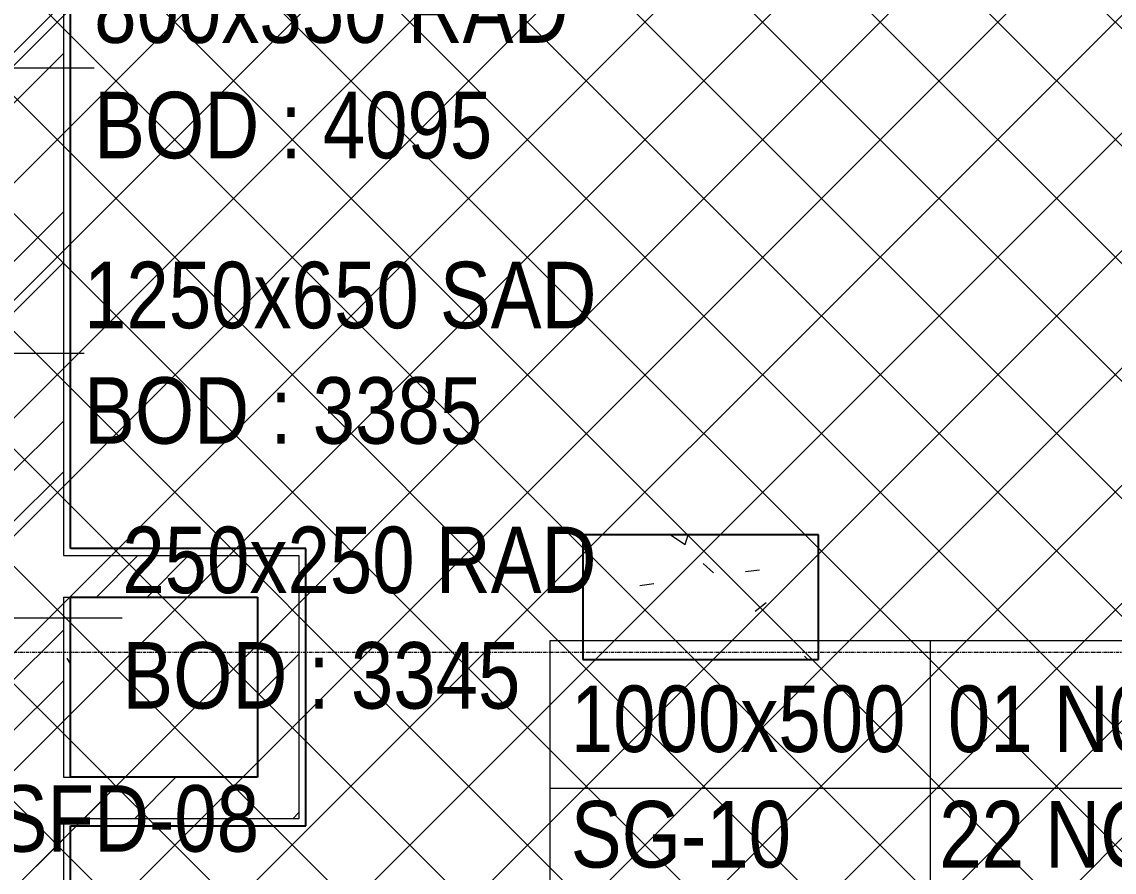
# Model space of a CAD drawing. Header units: inches. Extents: x -83664 to 20107, y -47222 to 19398.
# Drawn here: x -42972 to -39030, y -19557 to -16489 of the extents above; entities that cross this region are included whole.
import ezdxf

# ---------------------------------------------------------------- set-up
doc = ezdxf.new("R2010")
doc.units = ezdxf.units.IN
doc.header["$MEASUREMENT"] = 0
doc.linetypes.add('Grid Line', pattern=[22.225, 12.7, -3.175, 3.175, -3.175])
for name, color, linetype, lineweight in [('A-COLS', 7, 'Continuous', 9), ('A-DETL-GENF', 7, 'Continuous', 9), ('A-WALL', 7, 'Continuous', 9), ('A-WALL-PATT', 7, 'Continuous', 25), ('G-ANNO-TEXT', 7, 'Continuous', 9), ('M-HVAC-DUCT-IDEN', 7, 'Continuous', 18), ('S-GRID', 7, 'Continuous', 9)]:
    doc.layers.add(name, color=color, linetype=linetype, lineweight=lineweight)
doc.layers.add('A-DETL', color=7, linetype='Continuous', lineweight=18, true_color=0x00a600)
doc.styles.add('Arial Narrow_21', font='ARIALN.TTF', dxfattribs={"height": 240})
pattern_1 = [(45, (0, 0), (-377.1708, 377.1708), []), (45, (0, 571.5), (-377.1708, 377.1708), [])]

# ---------------------------------------------------------------- blocks, each defined once
blk = doc.blocks.new('SMBZ_Hospital Arch Model_2026_01_29_rvt-1-FIRST FLOOR AC CONDITIONING LAYOUT - PART A')
at = {"layer": 'A-COLS', "true_color": 0xbbbbbb}
h = blk.add_hatch(dxfattribs=at)
h.set_pattern_fill('FP_14', color=9, style=0, pattern_type=2)
h.set_pattern_definition([(50, (0, 0), (1093.1044, -95.634), [114.3, -1257.3]), (355, (0, 0), (-211.4575, 1146.341), [91.44, -1005.84]), (100.451, (91.1, -8), (881.656, 1050.7), [97.14, -1068.54]), (46.184, (0, 304.8), (1626.475, -252.257), [171.45, -1885.95]), (96.636, (135.5, 283.8), (1424.416, 1484.565), [145.71, -1602.81]), (351.184, (0, 304.8), (1424.43, 1484.551), [137.16, -1508.76]), (21, (152.4, 228.6), (909.6863, -613.591), [114.3, -1257.3]), (326, (152.4, 228.6), (370.812, 1105.129), [91.44, -1005.84]), (71.451, (228.2, 177.5), (1280.503, 491.528), [97.14, -1068.54]), (37.5, (0, 0), (18.5313, 507.3303), [50.292, -943.356, 50.292, -970.788, -1009.65]), (37.5, (0, 0), (18.5313, 507.3303), [-2014.728, 50.292, -959.358]), (7.5, (0, 0), (400.9178, 601.0836), [50.292, -531.876, 50.292, -920.496, -384.81]), (7.5, (0, 0), (400.9178, 601.0836), [-1552.956, 50.292, -334.518]), (327.5, (-339.85, 0), (813.5452, -34.3737), [50.292, -330.708, 50.292, -1138.428, -1577.34]), (327.5, (-339.85, 0), (813.5452, -34.3737), [-1569.72, 50.292, -1527.048]), (317.5, (-492.25, 0), (888.7755, 152.56), [50.292, -445.008, 50.292, -739.14, -1120.14]), (317.5, (-492.25, 0), (888.7755, 152.56), [-1284.732, 50.292, -1069.848])])
h.paths.add_polyline_path([(111359.4, 79582.7), (111359.4, 80032.7), (110509.4, 80032.7), (110509.4, 79582.7), (110762.9, 79582.7)])
at = {"layer": 'A-WALL-PATT', "lineweight": 9, "true_color": 0xbbbbbb}
h = blk.add_hatch(dxfattribs=at)
h.set_pattern_fill('FP_12', color=9, style=0, pattern_type=2)
h.set_pattern_definition(pattern_1)
h.paths.add_polyline_path([(108634.4, 75082.7), (108634.4, 94805.7), (108434.4, 94805.7), (108434.4, 75082.7)])
h = blk.add_hatch(dxfattribs=at)
h.set_pattern_fill('FP_13', color=9, style=0, pattern_type=2)
h.set_pattern_definition([(0, (0, 0), (1219.2, 304.8), [50.292, -864.108, 50.292, -864.108, -4876.8]), (0, (0, 0), (1219.2, 304.8), [-1828.8, 50.292, -1778.508, 50.292, -864.108, -2133.6]), (0, (0, 0), (1219.2, 304.8), [-4572, 50.292, -559.308, 50.292, -1473.708]), (120, (457.2, 152.4), (-873.56454, 903.4582), [50.292, -864.108, 50.292, -864.108, -4876.8]), (120, (457.2, 152.4), (-873.56454, 903.4582), [-1828.8, 50.292, -1778.508, 50.292, -864.108, -2133.6]), (120, (457.2, 152.4), (-873.56454, 903.4582), [-4572, 50.292, -559.308, 50.292, -1473.708]), (240, (609.6, 762), (-345.63546, -1208.2582), [50.292, -864.108, 50.292, -864.108, -4876.8]), (240, (609.6, 762), (-345.63546, -1208.2582), [-1828.8, 50.292, -1778.508, 50.292, -864.108, -2133.6]), (240, (609.6, 762), (-345.63546, -1208.2582), [-4572, 50.292, -559.308, 50.292, -1473.708])])
h.paths.add_polyline_path([(108634.4, 75082.7), (108659.4, 75082.7), (108659.4, 76282.7), (108634.4, 76282.7), (108634.4, 75119.3)])
h.paths.add_polyline_path([(108659.4, 76507.7), (108659.4, 79007.7), (108634.4, 79007.7), (108634.4, 76507.7)])
h.paths.add_polyline_path([(108659.4, 79157.7), (108659.4, 79807.7), (108634.4, 79807.7), (108634.4, 79157.7)])
h.paths.add_polyline_path([(108659.4, 79957.7), (108659.4, 94580.7), (108634.4, 94580.7), (108634.4, 79957.7)])
h = blk.add_hatch(dxfattribs=at)
h.set_pattern_fill('FP_12', color=9, style=0, pattern_type=2)
h.set_pattern_definition(pattern_1)
h.paths.add_polyline_path([(108659.4, 79807.7), (109484.4, 79807.7), (109484.4, 79957.7), (108634.4, 79957.7), (108634.4, 79807.7)])
h = blk.add_hatch(dxfattribs=at)
h.set_pattern_fill('FP_12', color=9, style=0, pattern_type=2)
h.set_pattern_definition(pattern_1)
h.paths.add_polyline_path([(109484.4, 79007.7), (109484.4, 79807.7), (109334.4, 79807.7), (109334.4, 79007.7)])
h = blk.add_hatch(dxfattribs=at)
h.set_pattern_fill('FP_12', color=9, style=0, pattern_type=2)
h.set_pattern_definition(pattern_1)
h.paths.add_polyline_path([(109334.4, 79007.7), (109334.4, 79157.7), (108634.4, 79157.7), (108634.4, 79007.7), (109180.6, 79007.7)])
at = {"layer": 'A-COLS', "color": 9, "lineweight": 25, "true_color": 0xbbbbbb}
for p, q in [((110509.4, 80032.7), (110509.4, 79582.7)), ((111359.4, 80032.7), (110509.4, 80032.7)), ((111359.4, 79582.7), (111359.4, 80032.7)), ((110509.4, 79582.7), (111359.4, 79582.7))]:
    blk.add_line(p, q, dxfattribs=at)
at = {"layer": 'A-COLS', "color": 9, "true_color": 0xbbbbbb}
for p, q in [((110509.4, 80032.7), (111359.4, 80032.7)), ((110509.4, 79582.7), (110509.4, 80032.7)), ((111359.4, 80032.7), (111359.4, 79582.7)), ((111359.4, 79582.7), (110509.4, 79582.7))]:
    blk.add_line(p, q, dxfattribs=at)
at = {"layer": 'A-WALL', "color": 9, "true_color": 0xbbbbbb}
for p, q in [((108634.4, 94580.7), (108634.4, 79957.7)), ((108659.4, 79982.7), (108659.4, 94580.7)), ((109509.4, 79982.7), (108659.4, 79982.7)), ((109509.4, 79982.7), (109509.4, 79807.7)), ((108634.4, 79957.7), (108659.4, 79957.7)), ((108659.4, 79957.7), (109484.4, 79957.7)), ((109484.4, 79957.7), (109484.4, 79807.7)), ((108634.4, 79807.7), (108634.4, 79157.7)), ((108634.4, 79807.7), (108659.4, 79807.7)), ((108659.4, 79157.7), (108659.4, 79807.7)), ((108659.4, 79807.7), (109334.4, 79807.7)), ((109334.4, 79807.7), (109334.4, 79157.7)), ((109484.4, 79807.7), (109484.4, 79007.7)), ((109509.4, 78982.7), (109509.4, 79807.7)), ((108634.4, 79157.7), (108659.4, 79157.7)), ((109334.4, 79157.7), (108659.4, 79157.7)), ((108634.4, 79007.7), (108634.4, 76507.7)), ((108634.4, 79007.7), (108659.4, 79007.7)), ((109334.4, 79007.7), (108659.4, 79007.7)), ((109484.4, 79007.7), (109334.4, 79007.7)), ((108659.4, 76532.7), (108659.4, 78982.7)), ((108659.4, 78982.7), (109334.4, 78982.7)), ((109509.4, 78982.7), (109334.4, 78982.7))]:
    blk.add_line(p, q, dxfattribs=at)
at = {"layer": 'A-WALL', "color": 9, "lineweight": 25, "true_color": 0xbbbbbb}
for p, q in [((108659.4, 79982.7), (108659.4, 94580.7)), ((109509.4, 79982.7), (108659.4, 79982.7)), ((109509.4, 79957.7), (109509.4, 79982.7)), ((109509.4, 79807.7), (109509.4, 79957.7)), ((108659.4, 79157.7), (108659.4, 79807.7)), ((108659.4, 79807.7), (109334.4, 79807.7)), ((109334.4, 79807.7), (109334.4, 79157.7)), ((109509.4, 78982.7), (109509.4, 79807.7)), ((109334.4, 79157.7), (108659.4, 79157.7)), ((108659.4, 76532.7), (108659.4, 78982.7)), ((108659.4, 78982.7), (109334.4, 78982.7)), ((109334.4, 78982.7), (109484.4, 78982.7)), ((109484.4, 78982.7), (109509.4, 78982.7))]:
    blk.add_line(p, q, dxfattribs=at)

msp = doc.modelspace()

# ---------------------------------------------------------------- hatches: boundary and pattern name
at = {"layer": 'A-DETL-GENF', "true_color": 0xff0000}
h = msp.add_hatch(dxfattribs=at)
h.set_pattern_fill('FP_59', color=1, style=0, pattern_type=2)
h.set_pattern_definition([(45, (-151456.65, -98372.2), (-212.13203, 212.13203), []), (135, (-151456.65, -98372.2), (-212.13203, -212.13203), [])])
h.paths.add_polyline_path([(-62993, -37189.5), (-27297.3, -37189.5), (-27297.3, -98.4), (-62993, -98.4), (-62993, -33333)])

# ---------------------------------------------------------------- linework, layer by layer
at = {"layer": 'A-DETL', "color": 7, "lineweight": 9}
for p, q in [((-39694, -18722.3), (-39694, -19602.3)), ((-41066.9, -19254.4), (-38726.9, -19254.4))]:
    msp.add_line(p, q, dxfattribs=at)
at = {"layer": 'G-ANNO-TEXT', "flags": 128}
msp.add_lwpolyline([(-41066.2, -18721.1), (-38712.7, -18721.1), (-38712.7, -20122.1), (-41066.2, -20122.1)], close=True, dxfattribs=at)
at = {"layer": 'M-HVAC-DUCT-IDEN', "lineweight": 9}
for p, q in [((-43708.9, -16653.9), (-42711.3, -16653.9)), ((-43468.6, -17683.9), (-42747.8, -17683.9)), ((-44817.3, -18639.8), (-42609.8, -18639.8))]:
    msp.add_line(p, q, dxfattribs=at)
at = {"layer": 'S-GRID', "color": 254, "linetype": 'Grid Line', "true_color": 0xdcdcdc}
msp.add_line((20106.7, -18764.5), (-81517, -18764.5), dxfattribs=at)

# ---------------------------------------------------------------- block references
at = {"lineweight": 5}
msp.add_blockref('SMBZ_Hospital Arch Model_2026_01_29_rvt-1-FIRST FLOOR AC CONDITIONING LAYOUT - PART A', (-151456.7, -98372.2), dxfattribs=at)

# ---------------------------------------------------------------- texts
at = {"layer": 'G-ANNO-TEXT', "char_height": 240, "attachment_point": 1, "style": 'Arial Narrow_21'}
for s, insert, width in [('1000x500  01 N0', (-40991.2, -18883.5), 2633.543), ('MSFD-08', (-43292.1, -19243.2), 1491.139), ('SG-10       22 NC', (-40991.2, -19300.3), 2657.594)]:
    msp.add_mtext(s, dxfattribs=dict(at, insert=insert, width=width))
at = {"layer": 'M-HVAC-DUCT-IDEN', "lineweight": 9, "char_height": 240, "attachment_point": 1, "style": 'Arial Narrow_21'}
for s, insert, width in [('800x350 RAD', (-42711.3, -16324.3), 2152.531), ('BOD : 4095', (-42711.3, -16741), 1803.797), ('1250x650 SAD', (-42747.8, -17354.3), 2320.885), ('BOD : 3385', (-42747.8, -17771), 1803.797), ('250x250 RAD', (-42609.8, -18310.2), 2152.531), ('BOD : 3345', (-42609.8, -18726.9), 1803.797)]:
    msp.add_mtext(s, dxfattribs=dict(at, insert=insert, width=width))

doc.saveas('drawing.dxf')
